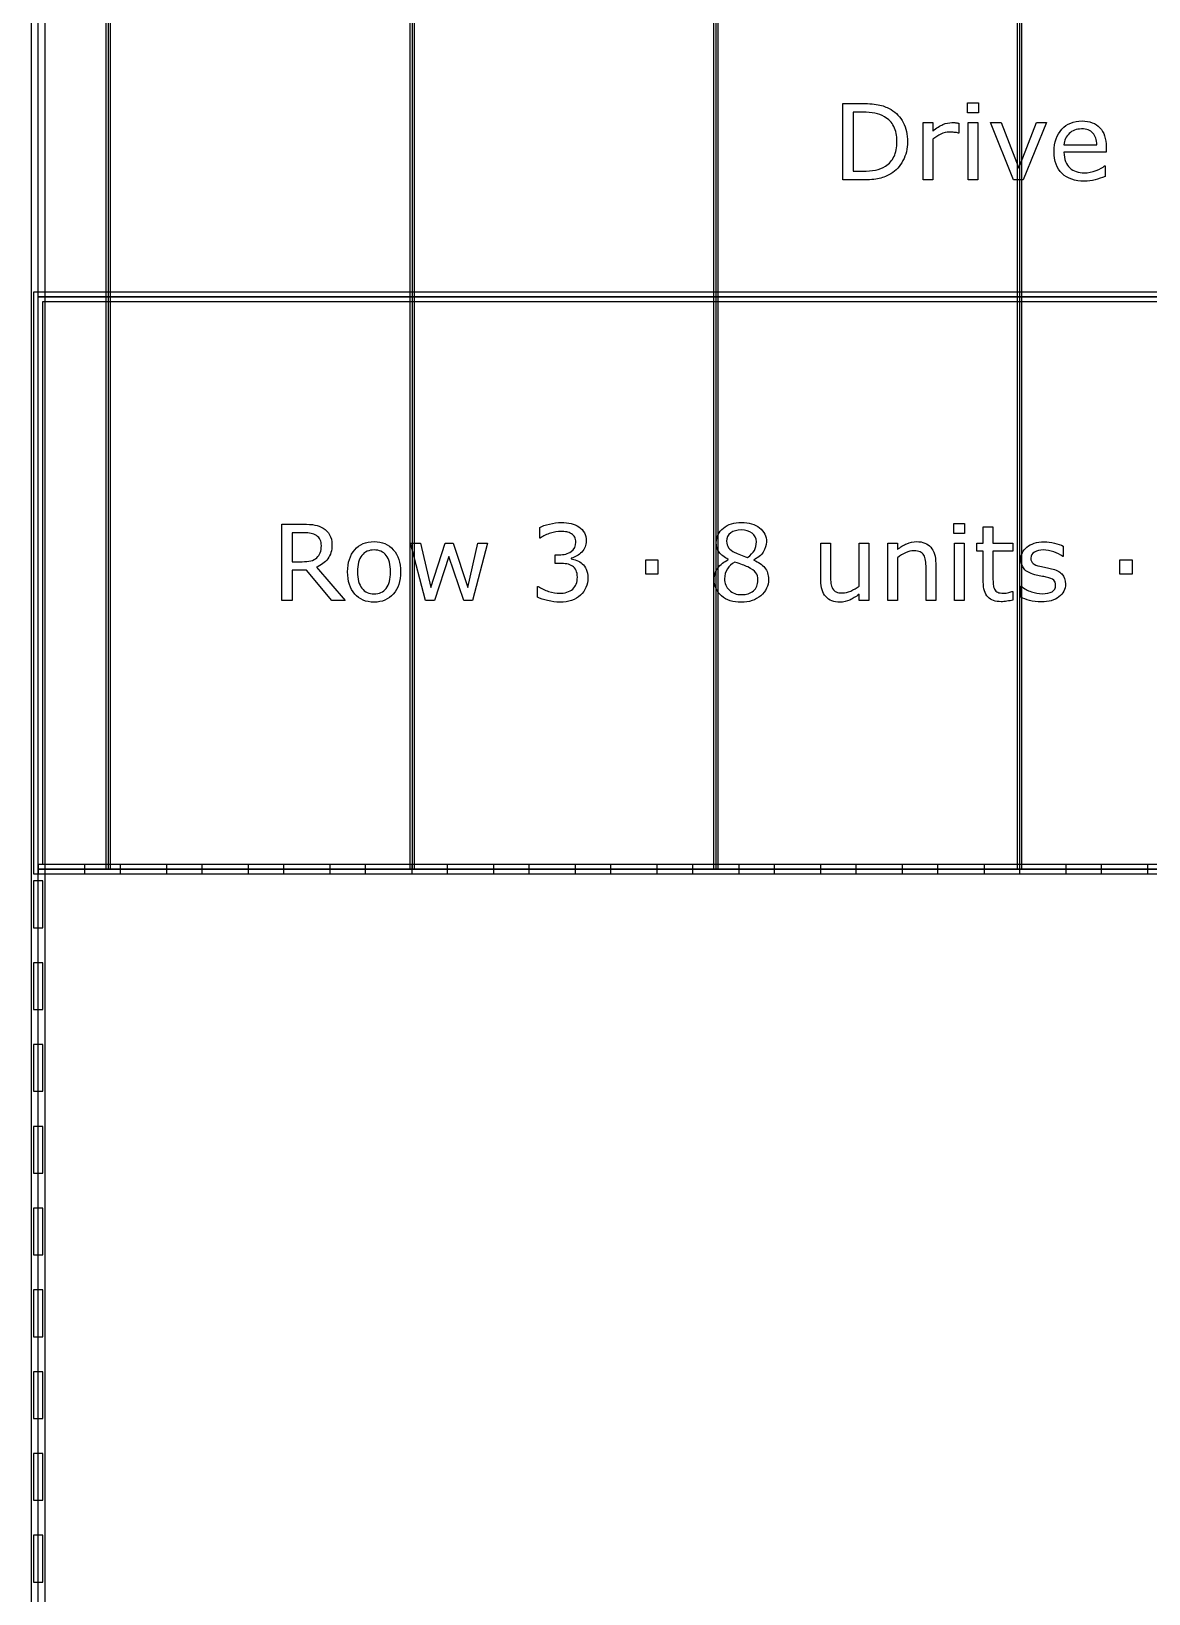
# Model space of a CAD drawing. Extents: x -13 to 750, y 12 to 2314.
# Drawn here: x 43.4 to 139.1, y 875.9 to 1009.6 of the extents above; entities that cross this region are included whole.
import ezdxf

# ---------------------------------------------------------------- set-up
doc = ezdxf.new("R2010")
doc.units = 0
doc.layers.get('0').update_dxf_attribs({"linetype": 'CONTINUOUS'})

msp = doc.modelspace()

# ---------------------------------------------------------------- linework, layer by layer
at = {"color": 7}
for points in [[(43.400391, 1163.4896), (43.400391, 711.2904), (268.59961, 711.2904), (268.59961, 1163.4896)], [(44.599609, 1162.2904), (267.40039, 1162.2904), (267.40039, 712.4896), (44.599609, 712.4896)], [(49.800781, 1136.89), (49.800781, 937.89), (50.199219, 937.89), (50.199219, 1136.89)], [(75.800781, 1136.89), (75.800781, 937.89), (76.199219, 937.89), (76.199219, 1136.89)], [(101.80078, 1136.89), (101.80078, 937.89), (102.19922, 937.89), (102.19922, 1136.89)], [(127.80078, 1136.89), (127.80078, 937.89), (128.19922, 937.89), (128.19922, 1136.89)], [(44, 1012.89), (268, 1012.89), (268, 986.89), (44, 986.89)], [(124.49341, 1002.6203), (123.56177, 1002.6203), (123.56177, 1003.4772), (124.49341, 1003.4772)], [(124.44071, 996.8898), (123.61454, 996.8898), (123.61454, 1001.7985), (124.44071, 1001.7985)], [(130.3206, 1001.7985), (128.33427, 996.8898), (127.5037, 996.8898), (125.53056, 1001.7985), (126.42704, 1001.7985), (127.94755, 997.8918), (129.45487, 1001.7985)], [(118.42456, 1000.1551), (118.42456, 1000.1551)], [(43.599609, 987.2904), (43.599609, 937.4896), (268.40039, 937.4896), (268.40039, 987.2904)], [(44, 986.89), (268, 986.89), (268, 937.89), (44, 937.89)], [(44.400391, 986.4896), (267.59961, 986.4896), (267.59961, 938.2904), (44.400391, 938.2904)], [(123.31128, 966.6205), (122.37964, 966.6205), (122.37964, 967.4774), (123.31128, 967.4774)], [(68.239014, 965.5921), (68.239014, 965.5921)], [(82.468506, 965.7987), (81.189697, 960.89), (80.425049, 960.89), (79.163818, 964.6737), (77.911377, 960.89), (77.151123, 960.89), (75.859131, 965.7987), (76.720459, 965.7987), (77.621338, 961.9974), (78.847412, 965.7987), (79.528564, 965.7987), (80.7854, 961.9974), (81.637939, 965.7987)], [(105.47827, 965.9086), (105.47827, 965.9086)], [(123.25858, 960.89), (122.43241, 960.89), (122.43241, 965.7987), (123.25858, 965.7987)], [(97.05835, 963.1356), (96.008057, 963.1356), (96.008057, 964.3793), (97.05835, 964.3793)], [(137.64189, 963.1357), (136.59159, 963.1357), (136.59159, 964.3794), (137.64189, 964.3794)], [(74.162842, 963.3421), (74.162842, 963.3421)], [(75.015381, 963.3421), (75.015381, 963.3421)], [(105.6145, 962.6302), (105.6145, 962.6302)], [(106.51978, 962.7138), (106.51978, 962.7138)], [(44, 938.2904), (44, 937.4896), (48, 937.4896), (48, 938.2904)], [(44, 937.89), (268, 937.89), (268, 763.89), (44, 763.89)], [(51, 938.2904), (51, 937.4896), (55, 937.4896), (55, 938.2904)], [(58, 938.2904), (58, 937.4896), (62, 937.4896), (62, 938.2904)], [(65, 938.2904), (65, 937.4896), (69, 937.4896), (69, 938.2904)], [(72, 938.2904), (72, 937.4896), (76, 937.4896), (76, 938.2904)], [(79, 938.2904), (79, 937.4896), (83, 937.4896), (83, 938.2904)], [(86, 938.2904), (86, 937.4896), (90, 937.4896), (90, 938.2904)], [(93, 938.2904), (93, 937.4896), (97, 937.4896), (97, 938.2904)], [(100, 938.2904), (100, 937.4896), (104, 937.4896), (104, 938.2904)], [(107, 938.2904), (107, 937.4896), (111, 937.4896), (111, 938.2904)], [(114, 938.2904), (114, 937.4896), (118, 937.4896), (118, 938.2904)], [(121, 938.2904), (121, 937.4896), (125, 937.4896), (125, 938.2904)], [(128, 938.2904), (128, 937.4896), (132, 937.4896), (132, 938.2904)], [(135, 938.2904), (135, 937.4896), (139, 937.4896), (139, 938.2904)], [(43.599609, 936.89), (43.599609, 932.89), (44.400391, 932.89), (44.400391, 936.89)], [(43.599609, 929.89), (43.599609, 925.89), (44.400391, 925.89), (44.400391, 929.89)], [(43.599609, 922.89), (43.599609, 918.89), (44.400391, 918.89), (44.400391, 922.89)], [(43.599609, 915.89), (43.599609, 911.89), (44.400391, 911.89), (44.400391, 915.89)], [(43.599609, 908.89), (43.599609, 904.89), (44.400391, 904.89), (44.400391, 908.89)], [(43.599609, 901.89), (43.599609, 897.89), (44.400391, 897.89), (44.400391, 901.89)], [(43.599609, 894.89), (43.599609, 890.89), (44.400391, 890.89), (44.400391, 894.89)], [(43.599609, 887.89), (43.599609, 883.89), (44.400391, 883.89), (44.400391, 887.89)], [(43.599609, 880.89), (43.599609, 876.89), (44.400391, 876.89), (44.400391, 880.89)]]:
    msp.add_lwpolyline(points, close=True, dxfattribs=at)
for points in [[(50, 1136.89), (50, 937.89)], [(76, 1136.89), (76, 937.89)], [(102, 1136.89), (102, 937.89)], [(128, 1136.89), (128, 937.89)], [(114.54858, 996.89), (112.89624, 996.89), (112.89624, 1003.4335), (114.53101, 1003.4335)], [(114.58374, 1002.6863), (113.76636, 1002.6863), (113.76636, 997.637), (114.58374, 997.637)], [(120.5911, 1000.3752), (120.5911, 996.89), (119.76493, 996.89), (119.76493, 1001.7987), (120.5911, 1001.7987), (120.5911, 1001.0736)], [(122.82792, 1001.7457), (122.82788, 1000.8976)], [(122.82788, 1000.8976), (122.78398, 1000.8976)], [(117.51489, 1000.1679), (117.51489, 1000.1681)], [(131.81474, 999.8913), (134.62724, 999.8913)], [(135.43144, 999.2585), (131.81474, 999.2585)], [(135.43139, 999.7067), (135.43144, 999.2585)], [(135.29081, 998.0895), (135.33471, 998.0895), (135.33471, 997.1886)], [(70.273682, 960.89), (69.144287, 960.89), (66.955811, 963.4916), (65.729736, 963.4916), (65.729736, 960.89), (64.859619, 960.89), (64.859619, 967.4335), (66.692139, 967.4335)], [(86.977297, 966.2382), (86.933357, 966.2382), (86.933357, 967.1567)], [(124.91093, 962.4937), (124.91093, 965.1041), (124.35282, 965.1041), (124.35282, 965.7984), (124.91093, 965.7984), (124.91093, 967.209), (125.7371, 967.209), (125.7371, 965.7984), (127.44218, 965.7984), (127.44218, 965.1041), (125.7371, 965.1041), (125.7371, 962.8672)], [(66.753662, 966.6867), (65.729736, 966.6867), (65.729736, 964.217), (66.608643, 964.217)], [(110.9978, 962.6127), (110.9978, 965.7987), (111.82397, 965.7987), (111.82397, 963.0038)], [(114.27616, 962.1336), (114.27616, 965.7986), (115.10233, 965.7986), (115.10229, 960.89)], [(117.55439, 964.5547), (117.55439, 960.89), (116.72822, 960.89), (116.72822, 965.7987), (117.55439, 965.7987), (117.55439, 965.2538)], [(131.75317, 965.548), (131.75317, 964.6647), (131.70927, 964.6647)], [(88.651613, 964.076), (88.256106, 964.076), (88.256106, 964.8055), (88.563723, 964.8055)], [(89.627204, 964.5287), (89.627204, 964.4667)], [(103.07886, 964.3837), (103.07886, 964.4097)], [(105.25415, 964.3746), (105.25415, 964.3486)], [(67.812744, 963.7509), (70.273682, 960.89)], [(90.572028, 964.0405), (90.572021, 964.0409)], [(120.83276, 960.89), (120.00659, 960.89), (120.00659, 963.6849)], [(120.83271, 964.076), (120.83276, 960.89)], [(86.744385, 961.1669), (86.744385, 962.0853), (86.810305, 962.0853)], [(127.39825, 961.6763), (127.44215, 961.6763), (127.44218, 960.934)], [(128.11015, 961.1845), (128.11015, 962.1118), (128.15405, 962.1118)], [(131.94657, 962.3045), (131.94657, 962.3051)], [(115.10229, 960.89), (114.27612, 960.89), (114.27612, 961.4349)]]:
    msp.add_lwpolyline(points, dxfattribs=at)
for points in [[(114.53101, 1003.4335), (115.169677, 1003.4335), (115.67651, 1003.3866), (116.05151, 1003.2928)], [(116.05151, 1003.2928), (116.429443, 1003.202), (116.74878, 1003.076033), (117.00952, 1002.9149)], [(115.62524, 1002.5983), (115.335207, 1002.656967), (114.98804, 1002.6863), (114.58374, 1002.6863)], [(116.44702, 1002.2951), (116.189207, 1002.441567), (115.91528, 1002.542633), (115.62524, 1002.5983)], [(117.24683, 1001.4645), (117.068117, 1001.8161), (116.801513, 1002.092967), (116.44702, 1002.2951)], [(117.00952, 1002.9149), (117.454833, 1002.636567), (117.802003, 1002.265967), (118.05103, 1001.8031)], [(118.05103, 1001.8031), (118.30005, 1001.340167), (118.42456, 1000.790833), (118.42456, 1000.1551)], [(120.5911, 1001.0736), (120.919227, 1001.337267), (121.207803, 1001.5233), (121.45683, 1001.6317)], [(121.45683, 1001.6317), (121.708783, 1001.743033), (121.96513, 1001.7987), (122.22587, 1001.7987)], [(122.22587, 1001.7987), (122.369423, 1001.7987), (122.473427, 1001.794367), (122.53788, 1001.7857)], [(122.53788, 1001.7857), (122.602347, 1001.779033), (122.699027, 1001.7657), (122.82792, 1001.7457)], [(131.63012, 1001.2272), (132.069573, 1001.698867), (132.64672, 1001.9347), (133.36156, 1001.9347)], [(133.36156, 1001.9347), (134.023673, 1001.9347), (134.53344, 1001.741333), (134.89086, 1001.3546)], [(117.51489, 1000.1681), (117.51489, 1000.680833), (117.425537, 1001.112967), (117.24683, 1001.4645)], [(121.27665, 1000.8102), (121.039343, 1000.698867), (120.810827, 1000.553867), (120.5911, 1000.3752)], [(122.01493, 1000.9816), (121.76005, 1000.9816), (121.513957, 1000.924467), (121.27665, 1000.8102)], [(122.42362, 1000.9596), (122.309367, 1000.974267), (122.173137, 1000.9816), (122.01493, 1000.9816)], [(122.78398, 1000.8976), (122.660933, 1000.926933), (122.540813, 1000.9476), (122.42362, 1000.9596)], [(130.97533, 999.3156), (130.97533, 1000.118333), (131.193593, 1000.755533), (131.63012, 1001.2272)], [(132.25858, 1000.8625), (131.99784, 1000.6017), (131.849893, 1000.277967), (131.81474, 999.8913)], [(133.31767, 1001.2536), (132.875283, 1001.2536), (132.522253, 1001.123233), (132.25858, 1000.8625)], [(134.29765, 1000.8976), (134.083783, 1001.134933), (133.757123, 1001.2536), (133.31767, 1001.2536)], [(134.62724, 999.8913), (134.624573, 1000.3249), (134.51471, 1000.660333), (134.29765, 1000.8976)], [(134.89086, 1001.3546), (135.251213, 1000.967933), (135.43139, 1000.418633), (135.43139, 999.7067)], [(117.2688, 998.8935), (117.43286, 999.233367), (117.51489, 999.658167), (117.51489, 1000.1679)], [(118.42456, 1000.1551), (118.42456, 999.560367), (118.29419, 999.0213), (118.03345, 998.5379)], [(131.66088, 997.4347), (131.203847, 997.8771), (130.97533, 998.504067), (130.97533, 999.3156)], [(131.81474, 999.2585), (131.81474, 998.9567), (131.86015, 998.693), (131.95097, 998.4674)], [(114.58374, 997.637), (115.002687, 997.637), (115.367433, 997.667667), (115.67798, 997.729)], [(115.67798, 997.729), (115.991453, 997.790333), (116.278563, 997.904567), (116.53931, 998.0717)], [(116.53931, 998.0717), (116.864503, 998.2797), (117.107667, 998.553633), (117.2688, 998.8935)], [(118.03345, 998.5379), (117.775637, 998.054567), (117.431397, 997.679567), (117.00073, 997.4129)], [(131.95097, 998.4674), (132.04179, 998.2448), (132.1663, 998.0617), (132.3245, 997.9181)], [(132.3245, 997.9181), (132.476847, 997.7775), (132.657023, 997.672033), (132.86503, 997.6017)], [(132.86503, 997.6017), (133.07597, 997.531367), (133.307417, 997.4962), (133.55937, 997.4962)], [(133.55937, 997.4962), (133.89335, 997.4962), (134.228797, 997.562133), (134.56571, 997.694)], [(134.56571, 997.694), (134.905557, 997.828733), (135.147257, 997.960567), (135.29081, 998.0895)], [(115.99878, 997.013), (115.632567, 996.931), (115.149167, 996.89), (114.54858, 996.89)], [(117.00073, 997.4129), (116.701903, 997.228367), (116.36792, 997.095067), (115.99878, 997.013)], [(133.56811, 996.7755), (132.753657, 996.7755), (132.117913, 996.995233), (131.66088, 997.4347)], [(134.48217, 996.8942), (134.19213, 996.815067), (133.887443, 996.7755), (133.56811, 996.7755)], [(135.33471, 997.1886), (135.05639, 997.0714), (134.77221, 996.973267), (134.48217, 996.8942)], [(66.692139, 967.4335), (67.087646, 967.4335), (67.417236, 967.407167), (67.680908, 967.3545)], [(67.680908, 967.3545), (67.94458, 967.3045), (68.181885, 967.213667), (68.392822, 967.082)], [(68.392822, 967.082), (68.630127, 966.9326), (68.814697, 966.743633), (68.946533, 966.5151)], [(86.933357, 967.1567), (87.141364, 967.259233), (87.41822, 967.353), (87.763923, 967.438)], [(87.763923, 967.438), (88.112556, 967.525867), (88.44947, 967.5698), (88.774665, 967.5698)], [(88.774665, 967.5698), (89.094001, 967.5698), (89.375251, 967.540467), (89.618415, 967.4818)], [(89.618415, 967.4818), (89.861579, 967.423133), (90.081306, 967.329367), (90.277595, 967.2005)], [(90.277595, 967.2005), (90.488532, 967.0599), (90.6482, 966.89), (90.756599, 966.6908)], [(102.04614, 965.8599), (102.04614, 966.3521), (102.24829, 966.762267), (102.65259, 967.0904)], [(102.65259, 967.0904), (103.056883, 967.418533), (103.571043, 967.5826), (104.19507, 967.5826)], [(104.19067, 966.9369), (103.82153, 966.9369), (103.51831, 966.849), (103.28101, 966.6732)], [(105.11353, 966.6556), (104.87329, 966.843133), (104.56567, 966.9369), (104.19067, 966.9369)], [(104.19507, 967.5826), (104.84839, 967.5826), (105.369873, 967.425867), (105.75952, 967.1124)], [(105.75952, 967.1124), (106.149167, 966.798867), (106.34399, 966.4004), (106.34399, 965.917)], [(67.364502, 966.6337), (67.191651, 966.669033), (66.988037, 966.6867), (66.753662, 966.6867)], [(67.812744, 966.4579), (67.686767, 966.542833), (67.537353, 966.601433), (67.364502, 966.6337)], [(68.137939, 966.0887), (68.073486, 966.235233), (67.965087, 966.3583), (67.812744, 966.4579)], [(68.239014, 965.5921), (68.239014, 965.779633), (68.205322, 965.945167), (68.137939, 966.0887)], [(68.142334, 964.9813), (68.206787, 965.142433), (68.239014, 965.346033), (68.239014, 965.5921)], [(69.148682, 965.6538), (69.148682, 965.182133), (69.03003, 964.7866), (68.792725, 964.4672)], [(68.946533, 966.5151), (69.081299, 966.2895), (69.148682, 966.0024), (69.148682, 965.6538)], [(71.095459, 965.2362), (71.505615, 965.702), (72.057861, 965.9349), (72.752197, 965.9349)], [(72.752197, 965.9349), (73.440674, 965.9349), (73.98999, 965.702), (74.400146, 965.2362)], [(87.864992, 966.6601), (87.551515, 966.5605), (87.255617, 966.419867), (86.977297, 966.2382)], [(88.752688, 966.8095), (88.474367, 966.8095), (88.178469, 966.7597), (87.864992, 966.6601)], [(89.240481, 966.7655), (89.096926, 966.794833), (88.934328, 966.8095), (88.752688, 966.8095)], [(89.644777, 966.6073), (89.518801, 966.683433), (89.384036, 966.736167), (89.240481, 966.7655)], [(89.627199, 965.0824), (89.893801, 965.269867), (90.027102, 965.542333), (90.027102, 965.8998)], [(89.926027, 966.3129), (89.858644, 966.432967), (89.764894, 966.5311), (89.644777, 966.6073)], [(90.027102, 965.8998), (90.027102, 966.058), (89.99341, 966.1957), (89.926027, 966.3129)], [(90.919196, 965.9921), (90.919196, 965.628767), (90.79029, 965.310867), (90.532478, 965.0384)], [(90.756599, 966.6908), (90.864997, 966.4916), (90.919196, 966.2587), (90.919196, 965.9921)], [(102.29663, 965.025), (102.129637, 965.2476), (102.04614, 965.5259), (102.04614, 965.8599)], [(103.28101, 966.6732), (103.04663, 966.4974), (102.92944, 966.2601), (102.92944, 965.9613)], [(102.92944, 965.9613), (102.92944, 965.750367), (102.988033, 965.567267), (103.10522, 965.412)], [(105.47827, 965.9086), (105.47827, 966.222067), (105.35669, 966.471067), (105.11353, 966.6556)], [(105.31128, 965.1879), (105.422607, 965.3959), (105.47827, 965.636133), (105.47827, 965.9086)], [(106.34399, 965.917), (106.34399, 965.621133), (106.251707, 965.329633), (106.06714, 965.0425)], [(117.55439, 965.2538), (117.812203, 965.467667), (118.078807, 965.634633), (118.3542, 965.7547)], [(118.3542, 965.7547), (118.629587, 965.874833), (118.9123, 965.9349), (119.20234, 965.9349)], [(119.20234, 965.9349), (119.732613, 965.9349), (120.13691, 965.775233), (120.41523, 965.4559)], [(128.63745, 965.4689), (128.80151, 965.606567), (129.009517, 965.714967), (129.26147, 965.7941)], [(129.26147, 965.7941), (129.516357, 965.8761), (129.800537, 965.9171), (130.11401, 965.9171)], [(130.11401, 965.9171), (130.406983, 965.9171), (130.702883, 965.8805), (131.00171, 965.8073)], [(131.00171, 965.8073), (131.30347, 965.736967), (131.553957, 965.650533), (131.75317, 965.548)], [(66.608643, 964.217), (66.884034, 964.217), (67.124268, 964.240333), (67.329346, 964.287)], [(67.329346, 964.287), (67.534424, 964.337), (67.70874, 964.4278), (67.852295, 964.5594)], [(68.792725, 964.4672), (68.55542, 964.1508), (68.22876, 963.912033), (67.812744, 963.7509)], [(67.852295, 964.5594), (67.984131, 964.682467), (68.080811, 964.8231), (68.142334, 964.9813)], [(70.484619, 963.3421), (70.484619, 964.141967), (70.688232, 964.773333), (71.095459, 965.2362)], [(71.706299, 964.7572), (71.460205, 964.4496), (71.337158, 963.9779), (71.337158, 963.3421)], [(72.752197, 965.223), (72.303955, 965.223), (71.955322, 965.067733), (71.706299, 964.7572)], [(73.789307, 964.7572), (73.540283, 965.067733), (73.19458, 965.223), (72.752197, 965.223)], [(74.162842, 963.3421), (74.162842, 963.9779), (74.03833, 964.4496), (73.789307, 964.7572)], [(74.400146, 965.2362), (74.810303, 964.773333), (75.015381, 964.141967), (75.015381, 963.3421)], [(88.563723, 964.8055), (89.009035, 964.8055), (89.363527, 964.8978), (89.627199, 965.0824)], [(90.532478, 965.0384), (90.277595, 964.768867), (89.975837, 964.598967), (89.627204, 964.5287)], [(89.627204, 964.4667), (89.767829, 964.443367), (89.928962, 964.393567), (90.110603, 964.3173)], [(90.110603, 964.3173), (90.292244, 964.2441), (90.446052, 964.151833), (90.572028, 964.0405)], [(102.18677, 963.6805), (102.397703, 963.976433), (102.695067, 964.210833), (103.07886, 964.3837)], [(103.07886, 964.4097), (102.727293, 964.597233), (102.46655, 964.802333), (102.29663, 965.025)], [(103.63257, 964.1815), (103.368897, 964.037967), (103.156493, 963.843133), (102.99536, 963.597)], [(103.10522, 965.412), (103.22534, 965.259667), (103.405517, 965.123433), (103.64575, 965.0033)], [(104.28735, 963.9486), (104.12329, 964.003933), (103.90503, 964.081567), (103.63257, 964.1815)], [(103.64575, 965.0033), (103.75415, 964.950633), (103.909423, 964.881767), (104.11157, 964.7967)], [(104.11157, 964.7967), (104.31665, 964.711767), (104.51587, 964.641467), (104.70923, 964.5858)], [(104.70923, 964.5858), (104.99927, 964.779133), (105.199953, 964.979833), (105.31128, 965.1879)], [(106.06714, 965.0425), (105.882567, 964.758367), (105.61157, 964.535733), (105.25415, 964.3746)], [(105.25415, 964.3486), (105.664303, 964.1728), (105.97778, 963.956), (106.19458, 963.6982)], [(118.26191, 964.981), (118.015817, 964.869667), (117.779977, 964.727567), (117.55439, 964.5547)], [(118.96943, 965.148), (118.743843, 965.148), (118.508003, 965.092333), (118.26191, 964.981)], [(119.50557, 965.056), (119.36787, 965.117333), (119.189157, 965.148), (118.96943, 965.148)], [(119.82197, 964.7836), (119.74873, 964.9066), (119.643263, 964.9974), (119.50557, 965.056)], [(119.96699, 964.3177), (119.940657, 964.516967), (119.892317, 964.672267), (119.82197, 964.7836)], [(120.00659, 963.6849), (120.00659, 963.9105), (119.99339, 964.121433), (119.96699, 964.3177)], [(120.41523, 965.4559), (120.69355, 965.136567), (120.83271, 964.6766), (120.83271, 964.076)], [(128.13208, 964.4186), (128.13208, 964.620733), (128.173097, 964.811167), (128.25513, 964.9899)], [(128.40015, 963.6012), (128.221437, 963.823867), (128.13208, 964.096333), (128.13208, 964.4186)], [(128.25513, 964.9899), (128.34009, 965.168633), (128.46753, 965.3283), (128.63745, 965.4689)], [(129.28788, 965.0426), (129.079873, 964.928333), (128.97587, 964.756967), (128.97587, 964.5285)], [(128.97587, 964.5285), (128.97587, 964.3263), (129.038857, 964.173933), (129.16483, 964.0714)], [(130.05253, 965.2184), (129.75077, 965.2184), (129.495887, 965.1598), (129.28788, 965.0426)], [(130.94023, 965.0558), (130.63847, 965.1642), (130.34257, 965.2184), (130.05253, 965.2184)], [(131.70927, 964.6647), (131.49833, 964.819967), (131.241983, 964.950333), (130.94023, 965.0558)], [(71.095459, 961.4481), (70.688232, 961.910967), (70.484619, 962.5423), (70.484619, 963.3421)], [(71.337158, 963.3421), (71.337158, 962.7269), (71.46167, 962.259633), (71.710693, 961.9403)], [(73.784912, 961.9359), (74.036865, 962.2523), (74.162842, 962.721033), (74.162842, 963.3421)], [(75.015381, 963.3421), (75.015381, 962.5423), (74.810303, 961.910967), (74.400146, 961.4481)], [(89.258059, 964.023), (89.070559, 964.058333), (88.86841, 964.076), (88.651613, 964.076)], [(89.737063, 963.8384), (89.605227, 963.929267), (89.445559, 963.9908), (89.258059, 964.023)], [(90.04468, 963.4737), (89.971437, 963.628967), (89.868898, 963.750533), (89.737063, 963.8384)], [(90.158938, 962.8936), (90.158938, 963.128), (90.120852, 963.321367), (90.04468, 963.4737)], [(90.057863, 962.3047), (90.125246, 962.459967), (90.158938, 962.656267), (90.158938, 962.8936)], [(90.572021, 964.0409), (90.712646, 963.9149), (90.828369, 963.7567), (90.919189, 963.5663)], [(91.05542, 962.828), (91.05542, 962.529133), (91.001221, 962.2552), (90.892822, 962.0062)], [(90.919189, 963.5663), (91.01001, 963.375833), (91.05542, 963.129733), (91.05542, 962.828)], [(101.87036, 962.6962), (101.87036, 963.059467), (101.97583, 963.387567), (102.18677, 963.6805)], [(102.99536, 963.597), (102.83716, 963.350933), (102.75806, 963.072633), (102.75806, 962.7621)], [(104.73999, 963.7684), (104.602297, 963.833067), (104.451417, 963.893133), (104.28735, 963.9486)], [(105.43433, 963.2762), (105.317137, 963.440267), (105.08569, 963.604333), (104.73999, 963.7684)], [(105.6145, 962.6302), (105.6145, 962.899733), (105.554443, 963.115067), (105.43433, 963.2762)], [(106.19458, 963.6982), (106.41138, 963.4404), (106.51978, 963.112267), (106.51978, 962.7138)], [(111.82397, 963.0038), (111.82397, 962.754733), (111.835703, 962.540867), (111.85917, 962.3622)], [(125.7371, 962.8672), (125.7371, 962.6094), (125.742967, 962.407267), (125.7547, 962.2608)], [(129.3186, 963.1002), (128.88794, 963.214467), (128.58179, 963.381467), (128.40015, 963.6012)], [(129.16483, 964.0714), (129.287883, 963.968867), (129.487103, 963.8854), (129.76249, 963.821)], [(129.83276, 962.986), (129.64526, 963.021333), (129.473873, 963.0594), (129.3186, 963.1002)], [(129.76249, 963.821), (129.914837, 963.785667), (130.08476, 963.7505), (130.27226, 963.7155)], [(130.29419, 962.894), (130.177003, 962.920667), (130.023193, 962.951333), (129.83276, 962.986)], [(130.27226, 963.7155), (130.462687, 963.680167), (130.62089, 963.647833), (130.74687, 963.6185)], [(130.93579, 962.6391), (130.824463, 962.7387), (130.610597, 962.823667), (130.29419, 962.894)], [(130.74687, 963.6185), (131.130657, 963.530633), (131.426553, 963.379767), (131.63456, 963.1659)], [(131.63456, 963.1659), (131.842567, 962.9491), (131.94657, 962.661967), (131.94657, 962.3045)], [(71.710693, 961.9403), (71.959717, 961.6239), (72.306885, 961.4657), (72.752197, 961.4657)], [(72.752197, 961.4657), (73.19165, 961.4657), (73.535889, 961.622433), (73.784912, 961.9359)], [(86.810305, 962.0853), (87.059328, 961.921233), (87.352297, 961.785), (87.689211, 961.6766)], [(87.689211, 961.6766), (88.026125, 961.5682), (88.35132, 961.514), (88.664797, 961.514)], [(88.664797, 961.514), (88.849367, 961.514), (89.045656, 961.544667), (89.253664, 961.606)], [(89.253664, 961.606), (89.461672, 961.667333), (89.630129, 961.758167), (89.759035, 961.8785)], [(89.759035, 961.8785), (89.893801, 962.007367), (89.99341, 962.149433), (90.057863, 962.3047)], [(90.892822, 962.0062), (90.784424, 961.7572), (90.63208, 961.5404), (90.435791, 961.3558)], [(102.49878, 961.2899), (102.079833, 961.6561), (101.87036, 962.124867), (101.87036, 962.6962)], [(102.75806, 962.7621), (102.75806, 962.366567), (102.89429, 962.0399), (103.16675, 961.7821)], [(103.16675, 961.7821), (103.43921, 961.5243), (103.784913, 961.3954), (104.20386, 961.3954)], [(104.20386, 961.3954), (104.631593, 961.3954), (104.9729, 961.505267), (105.22778, 961.725)], [(105.22778, 961.725), (105.485593, 961.944733), (105.6145, 962.246467), (105.6145, 962.6302)], [(106.51978, 962.7137), (106.51978, 962.1483), (106.298587, 961.6781), (105.8562, 961.3031)], [(111.42847, 961.224), (111.141357, 961.5404), (110.9978, 962.0033), (110.9978, 962.6127)], [(111.85917, 962.3622), (111.882637, 962.1864), (111.93244, 962.0355), (112.00858, 961.9095)], [(112.00858, 961.9095), (112.087687, 961.780633), (112.190227, 961.6869), (112.3162, 961.6283)], [(112.3162, 961.6283), (112.44218, 961.569633), (112.625287, 961.5403), (112.86552, 961.5403)], [(112.86552, 961.5403), (113.079387, 961.5403), (113.312297, 961.595967), (113.56425, 961.7073)], [(113.56425, 961.7073), (113.81913, 961.818633), (114.056433, 961.960733), (114.27616, 962.1336)], [(125.30204, 961.1973), (125.0413, 961.466833), (124.91093, 961.898967), (124.91093, 962.4937)], [(125.7547, 962.2608), (125.766433, 962.117267), (125.80745, 961.9825), (125.87775, 961.8565)], [(125.87775, 961.8565), (125.942217, 961.7393), (126.030107, 961.652867), (126.14142, 961.5972)], [(126.14142, 961.5972), (126.255673, 961.544533), (126.428523, 961.5182), (126.65997, 961.5182)], [(126.65997, 961.5182), (126.794737, 961.5182), (126.935363, 961.5372), (127.08185, 961.5752)], [(127.08185, 961.5752), (127.22833, 961.616533), (127.333797, 961.650233), (127.39825, 961.6763)], [(128.15405, 962.1118), (128.414797, 961.915467), (128.704837, 961.758733), (129.02417, 961.6416)], [(129.02417, 961.6416), (129.343503, 961.527333), (129.649657, 961.4702), (129.94263, 961.4702)], [(129.94263, 961.4702), (130.30591, 961.4702), (130.59009, 961.5288), (130.79517, 961.646)], [(130.79517, 961.646), (131.000243, 961.763133), (131.10278, 961.9477), (131.10278, 962.1997)], [(131.10278, 962.1997), (131.10278, 962.393033), (131.047117, 962.5395), (130.93579, 962.6391)], [(131.94657, 962.3051), (131.94657, 961.8569), (131.760537, 961.489233), (131.38847, 961.2021)], [(72.752197, 960.7538), (72.057861, 960.7538), (71.505615, 960.985233), (71.095459, 961.4481)], [(74.400146, 961.4481), (73.98999, 960.985233), (73.440674, 960.7538), (72.752197, 960.7538)], [(87.610107, 960.8856), (87.258545, 960.970533), (86.969971, 961.0643), (86.744385, 961.1669)], [(88.682373, 960.7538), (88.319092, 960.7538), (87.96167, 960.797733), (87.610107, 960.8856)], [(89.657959, 960.8988), (89.36206, 960.802133), (89.036865, 960.7538), (88.682373, 960.7538)], [(90.435791, 961.3558), (90.216064, 961.150733), (89.956787, 960.9984), (89.657959, 960.8988)], [(104.19507, 960.7406), (103.486083, 960.7406), (102.920653, 960.9237), (102.49878, 961.2899)], [(105.8562, 961.3031), (105.416747, 960.9281), (104.863037, 960.7406), (104.19507, 960.7406)], [(112.63257, 960.7538), (112.116943, 960.7538), (111.715577, 960.910533), (111.42847, 961.224)], [(113.47632, 960.9296), (113.221433, 960.8124), (112.940183, 960.7538), (112.63257, 960.7538)], [(114.27612, 961.4349), (113.9978, 961.215167), (113.7312, 961.046733), (113.47632, 960.9296)], [(126.44462, 960.793), (125.943647, 960.793), (125.562787, 960.927767), (125.30204, 961.1973)], [(126.93241, 960.833), (126.75077, 960.806333), (126.588173, 960.793), (126.44462, 960.793)], [(127.44218, 960.934), (127.286907, 960.893333), (127.116983, 960.859667), (126.93241, 960.833)], [(128.8704, 960.8989), (128.56864, 960.986767), (128.315223, 961.081967), (128.11015, 961.1845)], [(129.87235, 960.7714), (129.50907, 960.7714), (129.175087, 960.8139), (128.8704, 960.8989)], [(131.38847, 961.2021), (131.01933, 960.914967), (130.513957, 960.7714), (129.87235, 960.7714)]]:
    msp.add_open_spline(points, degree=3, dxfattribs=at)

doc.saveas('drawing.dxf')
